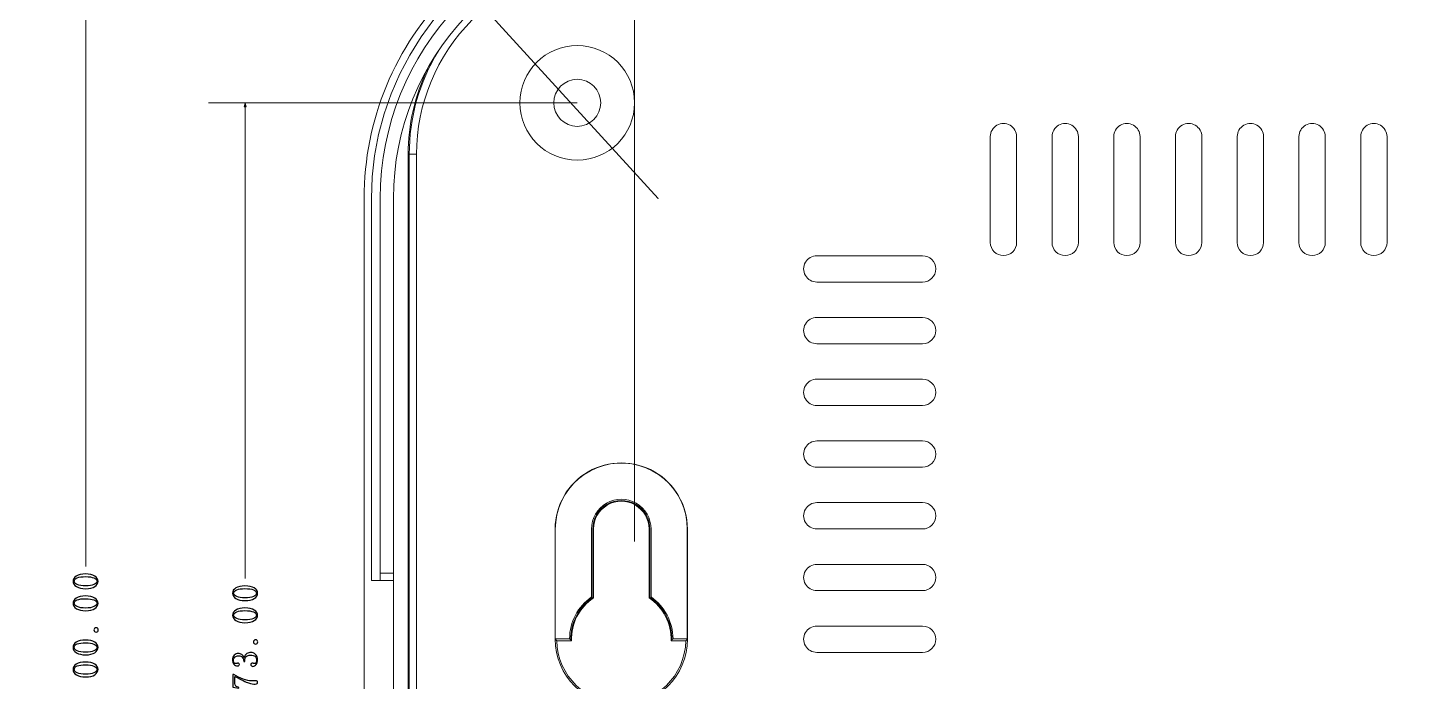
# Model space of a CAD drawing. Header units: millimetres. Extents: x -672 to 672, y -225 to 223.
# Drawn here: x -109.8 to -16, y -88.4 to -43.9 of the extents above; entities that cross this region are included whole.
import ezdxf

# ---------------------------------------------------------------- set-up
doc = ezdxf.new("R2010")
doc.units = ezdxf.units.MM
doc.header["$MEASUREMENT"] = 0
doc.layers.add('layer 1', color=7, linetype='Continuous')

msp = doc.modelspace()

# ---------------------------------------------------------------- hatches: boundary and pattern name
at = {"layer": 'layer 1', "true_color": 0xff0000}
h = msp.add_hatch(color=1, dxfattribs=at)
edge = h.paths.add_edge_path()
edge.add_spline(control_points=[(-94.8709, -49.2473), (-94.8709, -49.2473), (-94.9424, -48.9807), (-94.9424, -48.9807), (-94.9424, -48.9807), (-95.0138, -49.2473), (-95.0138, -49.2473), (-95.0138, -49.2473), (-94.8709, -49.2473), (-94.8709, -49.2473)], knot_values=[0, 0, 0, 0, 0.3333333, 0.3333333, 0.3333333, 0.6666667, 0.6666667, 0.6666667, 1, 1, 1, 1], degree=3, periodic=1)
at = {"layer": 'layer 1', "true_color": 0x000000}
h = msp.add_hatch(color=18, dxfattribs=at)
edge = h.paths.add_edge_path()
edge.add_spline(control_points=[(-66.8478, -55.4807), (-66.8478, -55.4752), (-66.8523, -55.4707), (-66.8578, -55.4707), (-66.8633, -55.4707), (-66.8678, -55.4752), (-66.8678, -55.4807), (-66.8678, -55.4863), (-66.8633, -55.4907), (-66.8578, -55.4907), (-66.8523, -55.4907), (-66.8478, -55.4863), (-66.8478, -55.4807)], knot_values=[0, 0, 0, 0, 0.25, 0.25, 0.25, 0.5, 0.5, 0.5, 0.75, 0.75, 0.75, 1, 1, 1, 1], degree=3, periodic=1)

# ---------------------------------------------------------------- linework, layer by layer
at = {"layer": 'layer 1', "lineweight": 40}
msp.add_open_spline([(123.1599, 207.75), (123.1599, 207.75), (-161.8401, 207.75), (-161.8401, 207.75), (-161.8401, 207.75), (-161.8401, -207.75), (-161.8401, -207.75), (-161.8401, -207.75), (123.1599, -207.75), (123.1599, -207.75), (123.1599, -207.75), (123.1599, 207.75), (123.1599, 207.75)], degree=3, knots=[0, 0, 0, 0, 0.25, 0.25, 0.25, 0.5, 0.5, 0.5, 0.75, 0.75, 0.75, 1, 1, 1, 1], dxfattribs=at)
at = {"layer": 'layer 1', "lineweight": 9}
for points, knots in [([(-68.4578, -48.9807), (-68.4578, -46.8268), (-70.2039, -45.0807), (-72.3578, -45.0807), (-74.5117, -45.0807), (-76.2578, -46.8268), (-76.2578, -48.9807), (-76.2578, -51.1346), (-74.5117, -52.8807), (-72.3578, -52.8807), (-70.2039, -52.8807), (-68.4578, -51.1347), (-68.4578, -48.9808), (-68.4578, 54.4064), (-68.4578, -152.3679), (-68.4578, -48.9807)], [0, 0, 0, 0, 0.25, 0.25, 0.25, 0.5, 0.5, 0.5, 0.75, 0.75, 0.75, 1, 1, 1, 1.0001, 1.0001, 1.0001, 1.0001]), ([(-68.4578, -121.9807), (-68.4578, -119.8268), (-70.2039, -118.0807), (-72.3578, -118.0807), (-74.5117, -118.0807), (-76.2578, -119.8268), (-76.2578, -121.9807), (-76.2578, -124.1346), (-74.5117, -125.8807), (-72.3578, -125.8807), (-70.2039, -125.8807), (-68.4578, -124.1347), (-68.4578, -121.9808), (-68.4578, -18.5936), (-68.4578, -225.3679), (-68.4578, -121.9807)], [0, 0, 0, 0, 0.25, 0.25, 0.25, 0.5, 0.5, 0.5, 0.75, 0.75, 0.75, 1, 1, 1, 1.0001, 1.0001, 1.0001, 1.0001]), ([(-66.8578, -35.4807), (-72.1621, -35.4807), (-77.2492, -37.5879), (-80.9999, -41.3386), (-84.7507, -45.0893), (-86.8578, -50.1764), (-86.8578, -55.4807)], [0, 0, 0, 0, 0.5, 0.5, 0.5, 1, 1, 1, 1]), ([(-66.8578, -35.9807), (-66.8578, -35.9807), (-68.3124, -36.0351), (-68.3124, -36.0351), (-68.3124, -36.0351), (-69.7607, -36.1981), (-69.7607, -36.1981), (-69.7607, -36.1981), (-71.1937, -36.4689), (-71.1937, -36.4689), (-71.1937, -36.4689), (-72.6037, -36.8466), (-72.6037, -36.8466), (-72.6037, -36.8466), (-73.9814, -37.3285), (-73.9814, -37.3285), (-73.9814, -37.3285), (-75.3199, -37.9126), (-75.3199, -37.9126), (-75.3199, -37.9126), (-76.61, -38.5946), (-76.61, -38.5946), (-76.61, -38.5946), (-77.8458, -39.3713), (-77.8458, -39.3713), (-77.8458, -39.3713), (-79.0179, -40.2368), (-79.0179, -40.2368), (-79.0179, -40.2368), (-80.1222, -41.1872), (-80.1222, -41.1872), (-80.1222, -41.1872), (-81.1513, -42.2163), (-81.1513, -42.2163), (-81.1513, -42.2163), (-82.1018, -43.3206), (-82.1018, -43.3206), (-82.1018, -43.3206), (-82.9672, -44.4928), (-82.9672, -44.4928), (-82.9672, -44.4928), (-83.7439, -45.7285), (-83.7439, -45.7285), (-83.7439, -45.7285), (-84.426, -47.0186), (-84.426, -47.0186), (-84.426, -47.0186), (-85.0101, -48.3572), (-85.0101, -48.3572), (-85.0101, -48.3572), (-85.4919, -49.7348), (-85.4919, -49.7348), (-85.4919, -49.7348), (-85.8696, -51.1449), (-85.8696, -51.1449), (-85.8696, -51.1449), (-86.1405, -52.5778), (-86.1405, -52.5778), (-86.1405, -52.5778), (-86.3034, -54.0261), (-86.3034, -54.0261), (-86.3034, -54.0261), (-86.3578, -55.4807), (-86.3578, -55.4807)], [0, 0, 0, 0, 0.047619, 0.047619, 0.047619, 0.0952381, 0.0952381, 0.0952381, 0.1428571, 0.1428571, 0.1428571, 0.1904762, 0.1904762, 0.1904762, 0.2380952, 0.2380952, 0.2380952, 0.2857143, 0.2857143, 0.2857143, 0.3333333, 0.3333333, 0.3333333, 0.3809524, 0.3809524, 0.3809524, 0.4285714, 0.4285714, 0.4285714, 0.4761905, 0.4761905, 0.4761905, 0.5238095, 0.5238095, 0.5238095, 0.5714286, 0.5714286, 0.5714286, 0.6190476, 0.6190476, 0.6190476, 0.6666667, 0.6666667, 0.6666667, 0.7142857, 0.7142857, 0.7142857, 0.7619048, 0.7619048, 0.7619048, 0.8095238, 0.8095238, 0.8095238, 0.8571429, 0.8571429, 0.8571429, 0.9047619, 0.9047619, 0.9047619, 0.952381, 0.952381, 0.952381, 1, 1, 1, 1]), ([(-70.7578, -48.9807), (-70.7578, -48.0971), (-71.4741, -47.3807), (-72.3578, -47.3807), (-73.2415, -47.3807), (-73.9578, -48.0971), (-73.9578, -48.9807), (-73.9578, -49.8644), (-73.2415, -50.5807), (-72.3578, -50.5807), (-71.4742, -50.5807), (-70.7578, -49.8644), (-70.7578, -48.9807)], [0, 0, 0, 0, 0.25, 0.25, 0.25, 0.5, 0.5, 0.5, 0.75, 0.75, 0.75, 1, 1, 1, 1]), ([(-42.4626, -51.2807), (-42.4626, -50.9609), (-42.6332, -50.6654), (-42.9102, -50.5055), (-43.1872, -50.3456), (-43.5284, -50.3456), (-43.8054, -50.5055), (-44.0824, -50.6654), (-44.253, -50.9609), (-44.253, -51.2807)], [0, 0, 0, 0, 0.3333333, 0.3333333, 0.3333333, 0.6666667, 0.6666667, 0.6666667, 1, 1, 1, 1]), ([(-38.2626, -51.2807), (-38.2626, -50.9609), (-38.4332, -50.6654), (-38.7102, -50.5055), (-38.9872, -50.3456), (-39.3284, -50.3456), (-39.6054, -50.5055), (-39.8824, -50.6654), (-40.053, -50.9609), (-40.053, -51.2807)], [0, 0, 0, 0, 0.3333333, 0.3333333, 0.3333333, 0.6666667, 0.6666667, 0.6666667, 1, 1, 1, 1]), ([(-34.0626, -51.2807), (-34.0626, -50.9609), (-34.2332, -50.6654), (-34.5102, -50.5055), (-34.7872, -50.3456), (-35.1284, -50.3456), (-35.4054, -50.5055), (-35.6824, -50.6654), (-35.853, -50.9609), (-35.853, -51.2807)], [0, 0, 0, 0, 0.3333333, 0.3333333, 0.3333333, 0.6666667, 0.6666667, 0.6666667, 1, 1, 1, 1]), ([(-29.8626, -51.2807), (-29.8626, -50.9609), (-30.0332, -50.6654), (-30.3102, -50.5055), (-30.5872, -50.3456), (-30.9284, -50.3456), (-31.2054, -50.5055), (-31.4824, -50.6654), (-31.653, -50.9609), (-31.653, -51.2807)], [0, 0, 0, 0, 0.3333333, 0.3333333, 0.3333333, 0.6666667, 0.6666667, 0.6666667, 1, 1, 1, 1]), ([(-25.6626, -51.2807), (-25.6626, -50.9609), (-25.8332, -50.6654), (-26.1102, -50.5055), (-26.3872, -50.3456), (-26.7284, -50.3456), (-27.0054, -50.5055), (-27.2824, -50.6654), (-27.453, -50.9609), (-27.453, -51.2807)], [0, 0, 0, 0, 0.3333333, 0.3333333, 0.3333333, 0.6666667, 0.6666667, 0.6666667, 1, 1, 1, 1]), ([(-21.4626, -51.2807), (-21.4626, -50.9609), (-21.6332, -50.6654), (-21.9102, -50.5055), (-22.1872, -50.3456), (-22.5284, -50.3456), (-22.8054, -50.5055), (-23.0824, -50.6654), (-23.253, -50.9609), (-23.253, -51.2807)], [0, 0, 0, 0, 0.3333333, 0.3333333, 0.3333333, 0.6666667, 0.6666667, 0.6666667, 1, 1, 1, 1]), ([(-17.2626, -51.2807), (-17.2626, -50.9609), (-17.4332, -50.6654), (-17.7102, -50.5055), (-17.9872, -50.3456), (-18.3284, -50.3456), (-18.6054, -50.5055), (-18.8824, -50.6654), (-19.053, -50.9609), (-19.053, -51.2807)], [0, 0, 0, 0, 0.3333333, 0.3333333, 0.3333333, 0.6666667, 0.6666667, 0.6666667, 1, 1, 1, 1]), ([(-69.8578, -121.9807), (-69.8578, -120.6), (-70.9771, -119.4807), (-72.3578, -119.4807), (-73.7385, -119.4807), (-74.8578, -120.6), (-74.8578, -121.9807), (-74.8578, -123.3614), (-73.7385, -124.4807), (-72.3578, -124.4807), (-70.9771, -124.4807), (-69.8578, -123.3615), (-69.8578, -121.9808), (-69.8578, -55.7072), (-69.8578, -188.2543), (-69.8578, -121.9807)], [0, 0, 0, 0, 0.25, 0.25, 0.25, 0.5, 0.5, 0.5, 0.75, 0.75, 0.75, 1, 1, 1, 1.0001, 1.0001, 1.0001, 1.0001]), ([(-66.8478, -55.4807), (-66.8478, -55.4752), (-66.8523, -55.4707), (-66.8578, -55.4707), (-66.8633, -55.4707), (-66.8678, -55.4752), (-66.8678, -55.4807), (-66.8678, -55.4863), (-66.8633, -55.4907), (-66.8578, -55.4907), (-66.8523, -55.4907), (-66.8478, -55.4863), (-66.8478, -55.4807)], [0, 0, 0, 0, 0.25, 0.25, 0.25, 0.5, 0.5, 0.5, 0.75, 0.75, 0.75, 1, 1, 1, 1]), ([(-44.253, -58.4807), (-44.253, -58.9751), (-43.8522, -59.3759), (-43.3578, -59.3759), (-42.8634, -59.3759), (-42.4626, -58.9751), (-42.4626, -58.4807)], [0, 0, 0, 0, 0.5, 0.5, 0.5, 1, 1, 1, 1]), ([(-40.053, -58.4807), (-40.053, -58.9751), (-39.6522, -59.3759), (-39.1578, -59.3759), (-38.6634, -59.3759), (-38.2626, -58.9751), (-38.2626, -58.4807)], [0, 0, 0, 0, 0.5, 0.5, 0.5, 1, 1, 1, 1]), ([(-35.853, -58.4807), (-35.853, -58.9751), (-35.4522, -59.3759), (-34.9578, -59.3759), (-34.4634, -59.3759), (-34.0626, -58.9751), (-34.0626, -58.4807)], [0, 0, 0, 0, 0.5, 0.5, 0.5, 1, 1, 1, 1]), ([(-31.653, -58.4807), (-31.653, -58.9751), (-31.2522, -59.3759), (-30.7578, -59.3759), (-30.2634, -59.3759), (-29.8626, -58.9751), (-29.8626, -58.4807)], [0, 0, 0, 0, 0.5, 0.5, 0.5, 1, 1, 1, 1]), ([(-27.453, -58.4807), (-27.453, -58.9751), (-27.0522, -59.3759), (-26.5578, -59.3759), (-26.0634, -59.3759), (-25.6626, -58.9751), (-25.6626, -58.4807)], [0, 0, 0, 0, 0.5, 0.5, 0.5, 1, 1, 1, 1]), ([(-23.253, -58.4807), (-23.253, -58.9751), (-22.8522, -59.3759), (-22.3578, -59.3759), (-21.8634, -59.3759), (-21.4626, -58.9751), (-21.4626, -58.4807)], [0, 0, 0, 0, 0.5, 0.5, 0.5, 1, 1, 1, 1]), ([(-19.053, -58.4807), (-19.053, -58.9751), (-18.6522, -59.3759), (-18.1578, -59.3759), (-17.6634, -59.3759), (-17.2626, -58.9751), (-17.2626, -58.4807)], [0, 0, 0, 0, 0.5, 0.5, 0.5, 1, 1, 1, 1]), ([(-56.0578, -59.3856), (-56.3776, -59.3856), (-56.6731, -59.5562), (-56.8331, -59.8331), (-56.993, -60.1101), (-56.993, -60.4514), (-56.8331, -60.7283), (-56.6731, -61.0053), (-56.3776, -61.1759), (-56.0578, -61.1759)], [0, 0, 0, 0, 0.3333333, 0.3333333, 0.3333333, 0.6666667, 0.6666667, 0.6666667, 1, 1, 1, 1]), ([(-48.8578, -61.1759), (-48.3634, -61.1759), (-47.9626, -60.7751), (-47.9626, -60.2807), (-47.9626, -59.7863), (-48.3634, -59.3856), (-48.8578, -59.3856)], [0, 0, 0, 0, 0.5, 0.5, 0.5, 1, 1, 1, 1]), ([(-56.0578, -63.5856), (-56.3776, -63.5856), (-56.6731, -63.7562), (-56.8331, -64.0331), (-56.993, -64.3101), (-56.993, -64.6514), (-56.8331, -64.9283), (-56.6731, -65.2053), (-56.3776, -65.3759), (-56.0578, -65.3759)], [0, 0, 0, 0, 0.3333333, 0.3333333, 0.3333333, 0.6666667, 0.6666667, 0.6666667, 1, 1, 1, 1]), ([(-48.8578, -65.3759), (-48.3634, -65.3759), (-47.9626, -64.9751), (-47.9626, -64.4807), (-47.9626, -63.9863), (-48.3634, -63.5856), (-48.8578, -63.5856)], [0, 0, 0, 0, 0.5, 0.5, 0.5, 1, 1, 1, 1]), ([(-56.0578, -67.7856), (-56.3776, -67.7856), (-56.6731, -67.9562), (-56.8331, -68.2331), (-56.993, -68.5101), (-56.993, -68.8514), (-56.8331, -69.1283), (-56.6731, -69.4053), (-56.3776, -69.5759), (-56.0578, -69.5759)], [0, 0, 0, 0, 0.3333333, 0.3333333, 0.3333333, 0.6666667, 0.6666667, 0.6666667, 1, 1, 1, 1]), ([(-48.8578, -69.5759), (-48.3634, -69.5759), (-47.9626, -69.1751), (-47.9626, -68.6807), (-47.9626, -68.1863), (-48.3634, -67.7856), (-48.8578, -67.7856)], [0, 0, 0, 0, 0.5, 0.5, 0.5, 1, 1, 1, 1]), ([(-56.0578, -71.9856), (-56.3776, -71.9856), (-56.6731, -72.1562), (-56.8331, -72.4331), (-56.993, -72.7101), (-56.993, -73.0514), (-56.8331, -73.3283), (-56.6731, -73.6053), (-56.3776, -73.7759), (-56.0578, -73.7759)], [0, 0, 0, 0, 0.3333333, 0.3333333, 0.3333333, 0.6666667, 0.6666667, 0.6666667, 1, 1, 1, 1]), ([(-48.8578, -73.7759), (-48.3634, -73.7759), (-47.9626, -73.3751), (-47.9626, -72.8807), (-47.9626, -72.3863), (-48.3634, -71.9856), (-48.8578, -71.9856)], [0, 0, 0, 0, 0.5, 0.5, 0.5, 1, 1, 1, 1]), ([(-64.8578, -77.9807), (-64.8578, -76.373), (-65.7155, -74.8875), (-67.1078, -74.0836), (-68.5001, -73.2798), (-70.2155, -73.2798), (-71.6078, -74.0836), (-73.0001, -74.8875), (-73.8578, -76.373), (-73.8578, -77.9807)], [0, 0, 0, 0, 0.3333333, 0.3333333, 0.3333333, 0.6666667, 0.6666667, 0.6666667, 1, 1, 1, 1]), ([(-64.8665, -77.9807), (-64.8665, -77.9807), (-64.8928, -77.4973), (-64.8928, -77.4973), (-64.8928, -77.4973), (-64.9713, -77.0176), (-64.9713, -77.0176), (-64.9713, -77.0176), (-65.1011, -76.5484), (-65.1011, -76.5484), (-65.1011, -76.5484), (-65.2812, -76.0959), (-65.2812, -76.0959), (-65.2812, -76.0959), (-65.5089, -75.6666), (-65.5089, -75.6666), (-65.5089, -75.6666), (-65.7818, -75.2638), (-65.7818, -75.2638), (-65.7818, -75.2638), (-66.0969, -74.8924), (-66.0969, -74.8924), (-66.0969, -74.8924), (-66.4512, -74.557), (-66.4512, -74.557), (-66.4512, -74.557), (-66.8385, -74.2629), (-66.8385, -74.2629), (-66.8385, -74.2629), (-67.2553, -74.0121), (-67.2553, -74.0121), (-67.2553, -74.0121), (-67.6967, -73.8079), (-67.6967, -73.8079), (-67.6967, -73.8079), (-68.1587, -73.6527), (-68.1587, -73.6527), (-68.1587, -73.6527), (-68.6332, -73.5486), (-68.6332, -73.5486), (-68.6332, -73.5486), (-69.1157, -73.4961), (-69.1157, -73.4961), (-69.1157, -73.4961), (-69.5999, -73.4961), (-69.5999, -73.4961), (-69.5999, -73.4961), (-70.0824, -73.5486), (-70.0824, -73.5486), (-70.0824, -73.5486), (-70.5569, -73.6527), (-70.5569, -73.6527), (-70.5569, -73.6527), (-71.0189, -73.8079), (-71.0189, -73.8079), (-71.0189, -73.8079), (-71.4603, -74.0121), (-71.4603, -74.0121), (-71.4603, -74.0121), (-71.8771, -74.2629), (-71.8771, -74.2629), (-71.8771, -74.2629), (-72.2644, -74.557), (-72.2644, -74.557), (-72.2644, -74.557), (-72.6187, -74.8924), (-72.6187, -74.8924), (-72.6187, -74.8924), (-72.9338, -75.2638), (-72.9338, -75.2638), (-72.9338, -75.2638), (-73.2067, -75.6666), (-73.2067, -75.6666), (-73.2067, -75.6666), (-73.4344, -76.0959), (-73.4344, -76.0959), (-73.4344, -76.0959), (-73.6145, -76.5484), (-73.6145, -76.5484), (-73.6145, -76.5484), (-73.7443, -77.0176), (-73.7443, -77.0176), (-73.7443, -77.0176), (-73.8228, -77.4973), (-73.8228, -77.4973), (-73.8228, -77.4973), (-73.8491, -77.9807), (-73.8491, -77.9807)], [0, 0, 0, 0, 0.0344828, 0.0344828, 0.0344828, 0.0689655, 0.0689655, 0.0689655, 0.1034483, 0.1034483, 0.1034483, 0.137931, 0.137931, 0.137931, 0.1724138, 0.1724138, 0.1724138, 0.2068966, 0.2068966, 0.2068966, 0.2413793, 0.2413793, 0.2413793, 0.2758621, 0.2758621, 0.2758621, 0.3103448, 0.3103448, 0.3103448, 0.3448276, 0.3448276, 0.3448276, 0.3793103, 0.3793103, 0.3793103, 0.4137931, 0.4137931, 0.4137931, 0.4482759, 0.4482759, 0.4482759, 0.4827586, 0.4827586, 0.4827586, 0.5172414, 0.5172414, 0.5172414, 0.5517241, 0.5517241, 0.5517241, 0.5862069, 0.5862069, 0.5862069, 0.6206897, 0.6206897, 0.6206897, 0.6551724, 0.6551724, 0.6551724, 0.6896552, 0.6896552, 0.6896552, 0.7241379, 0.7241379, 0.7241379, 0.7586207, 0.7586207, 0.7586207, 0.7931034, 0.7931034, 0.7931034, 0.8275862, 0.8275862, 0.8275862, 0.862069, 0.862069, 0.862069, 0.8965517, 0.8965517, 0.8965517, 0.9310345, 0.9310345, 0.9310345, 0.9655172, 0.9655172, 0.9655172, 1, 1, 1, 1]), ([(-67.3364, -77.9807), (-67.3364, -77.2586), (-67.7217, -76.5913), (-68.3471, -76.2302), (-68.9725, -75.8691), (-69.7431, -75.8691), (-70.3685, -76.2302), (-70.9939, -76.5913), (-71.3792, -77.2586), (-71.3792, -77.9807)], [0, 0, 0, 0, 0.3333333, 0.3333333, 0.3333333, 0.6666667, 0.6666667, 0.6666667, 1, 1, 1, 1]), ([(-67.415, -77.9807), (-67.415, -77.2867), (-67.7853, -76.6453), (-68.3864, -76.2982), (-68.9875, -75.9512), (-69.7281, -75.9512), (-70.3292, -76.2982), (-70.9303, -76.6453), (-71.3006, -77.2867), (-71.3006, -77.9807)], [0, 0, 0, 0, 0.3333333, 0.3333333, 0.3333333, 0.6666667, 0.6666667, 0.6666667, 1, 1, 1, 1]), ([(-67.4674, -77.9807), (-67.4674, -77.3054), (-67.8277, -76.6813), (-68.4126, -76.3436), (-68.9975, -76.006), (-69.7181, -76.006), (-70.303, -76.3436), (-70.8879, -76.6813), (-71.2482, -77.3054), (-71.2482, -77.9807)], [0, 0, 0, 0, 0.3333333, 0.3333333, 0.3333333, 0.6666667, 0.6666667, 0.6666667, 1, 1, 1, 1]), ([(-56.0578, -76.1856), (-56.3776, -76.1856), (-56.6731, -76.3562), (-56.8331, -76.6331), (-56.993, -76.9101), (-56.993, -77.2514), (-56.8331, -77.5283), (-56.6731, -77.8053), (-56.3776, -77.9759), (-56.0578, -77.9759)], [0, 0, 0, 0, 0.3333333, 0.3333333, 0.3333333, 0.6666667, 0.6666667, 0.6666667, 1, 1, 1, 1]), ([(-48.8578, -77.9759), (-48.3634, -77.9759), (-47.9626, -77.5751), (-47.9626, -77.0807), (-47.9626, -76.5863), (-48.3634, -76.1856), (-48.8578, -76.1856)], [0, 0, 0, 0, 0.5, 0.5, 0.5, 1, 1, 1, 1]), ([(-56.0578, -80.3856), (-56.3776, -80.3856), (-56.6731, -80.5562), (-56.8331, -80.8331), (-56.993, -81.1101), (-56.993, -81.4514), (-56.8331, -81.7283), (-56.6731, -82.0053), (-56.3776, -82.1759), (-56.0578, -82.1759)], [0, 0, 0, 0, 0.3333333, 0.3333333, 0.3333333, 0.6666667, 0.6666667, 0.6666667, 1, 1, 1, 1]), ([(-48.8578, -82.1759), (-48.3634, -82.1759), (-47.9626, -81.7751), (-47.9626, -81.2807), (-47.9626, -80.7863), (-48.3634, -80.3856), (-48.8578, -80.3856)], [0, 0, 0, 0, 0.5, 0.5, 0.5, 1, 1, 1, 1]), ([(-56.0578, -84.5856), (-56.3776, -84.5856), (-56.6731, -84.7562), (-56.8331, -85.0331), (-56.993, -85.3101), (-56.993, -85.6514), (-56.8331, -85.9283), (-56.6731, -86.2053), (-56.3776, -86.3759), (-56.0578, -86.3759)], [0, 0, 0, 0, 0.3333333, 0.3333333, 0.3333333, 0.6666667, 0.6666667, 0.6666667, 1, 1, 1, 1]), ([(-48.8578, -86.3759), (-48.3634, -86.3759), (-47.9626, -85.9751), (-47.9626, -85.4807), (-47.9626, -84.9863), (-48.3634, -84.5856), (-48.8578, -84.5856)], [0, 0, 0, 0, 0.5, 0.5, 0.5, 1, 1, 1, 1]), ([(-73.7517, -85.5856), (-73.7517, -85.5856), (-73.8225, -85.5159), (-73.8225, -85.5159), (-73.8225, -85.5159), (-73.8578, -85.4807), (-73.8578, -85.4807)], [0, 0, 0, 0, 0.5, 0.5, 0.5, 1, 1, 1, 1]), ([(-73.8578, -85.4807), (-73.8578, -87.966), (-71.8431, -89.9807), (-69.3578, -89.9807), (-66.8725, -89.9807), (-64.8578, -87.966), (-64.8578, -85.4808)], [0, 0, 0, 0, 0.5, 0.5, 0.5, 1, 1, 1, 1]), ([(-73.7517, -85.5856), (-73.6948, -87.9714), (-71.7444, -89.8759), (-69.3578, -89.8759), (-66.9712, -89.8759), (-65.0208, -87.9714), (-64.9639, -85.5856)], [0, 0, 0, 0, 0.5, 0.5, 0.5, 1, 1, 1, 1]), ([(-72.8002, -85.5331), (-72.8002, -85.5331), (-72.8528, -85.4809), (-72.8528, -85.4809), (-72.8528, -85.4809), (-72.8791, -85.4545), (-72.8791, -85.4545)], [0, 0, 0, 0, 0.5, 0.5, 0.5, 1, 1, 1, 1]), ([(-65.8365, -85.4545), (-65.8365, -85.4545), (-65.8891, -85.5071), (-65.8891, -85.5071), (-65.8891, -85.5071), (-65.9154, -85.5331), (-65.9154, -85.5331)], [0, 0, 0, 0, 0.5, 0.5, 0.5, 1, 1, 1, 1]), ([(-64.9639, -85.5856), (-64.9639, -85.5856), (-64.9285, -85.5509), (-64.9285, -85.5509), (-64.9285, -85.5509), (-64.8578, -85.4807), (-64.8578, -85.4807)], [0, 0, 0, 0, 0.5, 0.5, 0.5, 1, 1, 1, 1])]:
    msp.add_open_spline(points, degree=3, knots=knots, dxfattribs=at)
at = {"layer": 'layer 1', "color": 1, "lineweight": 0}
for points in [[(-105.7963, -80.531), (-105.7963, -80.531), (-105.7963, -35.4807), (-105.7963, -35.4807)], [(-72.3578, -48.9807), (-72.3578, -48.9807), (-97.4424, -48.9807), (-97.4424, -48.9807)], [(-94.9424, -81.3443), (-94.9424, -81.3443), (-94.9424, -48.9807), (-94.9424, -48.9807)]]:
    msp.add_open_spline(points, degree=3, dxfattribs=at)
at = {"layer": 'layer 1', "lineweight": 9}
for points in [[(-67.8578, -36.6072), (-77.8933, -37.1389), (-85.7578, -45.4312), (-85.7578, -55.4807)], [(-67.8578, -37.5085), (-77.3957, -38.0392), (-84.8578, -45.9281), (-84.8578, -55.4807)], [(-82.5418, -46.667), (-83.4082, -48.4826), (-83.8578, -50.469), (-83.8578, -52.4807)], [(-44.253, -58.4807), (-44.253, -58.4807), (-44.253, -51.2807), (-44.253, -51.2807)], [(-42.4626, -51.2807), (-42.4626, -51.2807), (-42.4626, -58.4807), (-42.4626, -58.4807)], [(-40.053, -58.4807), (-40.053, -58.4807), (-40.053, -51.2807), (-40.053, -51.2807)], [(-38.2626, -51.2807), (-38.2626, -51.2807), (-38.2626, -58.4807), (-38.2626, -58.4807)], [(-35.853, -58.4807), (-35.853, -58.4807), (-35.853, -51.2807), (-35.853, -51.2807)], [(-34.0626, -51.2807), (-34.0626, -51.2807), (-34.0626, -58.4807), (-34.0626, -58.4807)], [(-31.653, -58.4807), (-31.653, -58.4807), (-31.653, -51.2807), (-31.653, -51.2807)], [(-29.8626, -51.2807), (-29.8626, -51.2807), (-29.8626, -58.4807), (-29.8626, -58.4807)], [(-27.453, -58.4807), (-27.453, -58.4807), (-27.453, -51.2807), (-27.453, -51.2807)], [(-25.6626, -51.2807), (-25.6626, -51.2807), (-25.6626, -58.4807), (-25.6626, -58.4807)], [(-23.253, -58.4807), (-23.253, -58.4807), (-23.253, -51.2807), (-23.253, -51.2807)], [(-21.4626, -51.2807), (-21.4626, -51.2807), (-21.4626, -58.4807), (-21.4626, -58.4807)], [(-19.053, -58.4807), (-19.053, -58.4807), (-19.053, -51.2807), (-19.053, -51.2807)], [(-17.2626, -51.2807), (-17.2626, -51.2807), (-17.2626, -58.4807), (-17.2626, -58.4807)], [(-83.8578, -52.4807), (-83.8578, -52.4807), (-83.8578, -118.4807), (-83.8578, -118.4807)], [(-86.8578, -55.4807), (-86.8578, -55.4807), (-86.8578, -115.4807), (-86.8578, -115.4807)], [(-86.3578, -81.4807), (-86.3578, -81.4807), (-86.3578, -55.4807), (-86.3578, -55.4807)], [(-85.7578, -81.4807), (-85.7578, -81.4807), (-85.7578, -55.4807), (-85.7578, -55.4807)], [(-84.8578, -115.4807), (-84.8578, -115.4807), (-84.8578, -55.4807), (-84.8578, -55.4807)], [(-56.0578, -59.3856), (-56.0578, -59.3856), (-48.8578, -59.3856), (-48.8578, -59.3856)], [(-48.8578, -61.1759), (-48.8578, -61.1759), (-56.0578, -61.1759), (-56.0578, -61.1759)], [(-56.0578, -63.5856), (-56.0578, -63.5856), (-48.8578, -63.5856), (-48.8578, -63.5856)], [(-48.8578, -65.3759), (-48.8578, -65.3759), (-56.0578, -65.3759), (-56.0578, -65.3759)], [(-56.0578, -67.7856), (-56.0578, -67.7856), (-48.8578, -67.7856), (-48.8578, -67.7856)], [(-48.8578, -69.5759), (-48.8578, -69.5759), (-56.0578, -69.5759), (-56.0578, -69.5759)], [(-56.0578, -71.9856), (-56.0578, -71.9856), (-48.8578, -71.9856), (-48.8578, -71.9856)], [(-48.8578, -73.7759), (-48.8578, -73.7759), (-56.0578, -73.7759), (-56.0578, -73.7759)], [(-56.0578, -76.1856), (-56.0578, -76.1856), (-48.8578, -76.1856), (-48.8578, -76.1856)], [(-73.8578, -85.4807), (-73.8578, -85.4807), (-73.8578, -77.9807), (-73.8578, -77.9807)], [(-73.8491, -85.4545), (-73.8491, -85.4545), (-73.8491, -77.9807), (-73.8491, -77.9807)], [(-71.3792, -82.5973), (-71.3792, -82.5973), (-71.3792, -77.9807), (-71.3792, -77.9807)], [(-71.3006, -82.6385), (-71.3006, -82.6385), (-71.3006, -77.9807), (-71.3006, -77.9807)], [(-71.2482, -82.6663), (-71.2482, -82.6663), (-71.2482, -77.9807), (-71.2482, -77.9807)], [(-67.4674, -77.9807), (-67.4674, -77.9807), (-67.4674, -82.6663), (-67.4674, -82.6663)], [(-67.415, -77.9807), (-67.415, -77.9807), (-67.415, -82.6385), (-67.415, -82.6385)], [(-67.3364, -77.9807), (-67.3364, -77.9807), (-67.3364, -82.5973), (-67.3364, -82.5973)], [(-64.8665, -77.9807), (-64.8665, -77.9807), (-64.8665, -85.4545), (-64.8665, -85.4545)], [(-64.8578, -77.9807), (-64.8578, -77.9807), (-64.8578, -85.4807), (-64.8578, -85.4807)], [(-48.8578, -77.9759), (-48.8578, -77.9759), (-56.0578, -77.9759), (-56.0578, -77.9759)], [(-56.0578, -80.3856), (-56.0578, -80.3856), (-48.8578, -80.3856), (-48.8578, -80.3856)], [(-86.3578, -81.4807), (-86.3578, -81.4807), (-84.8578, -81.4807), (-84.8578, -81.4807)], [(-48.8578, -82.1759), (-48.8578, -82.1759), (-56.0578, -82.1759), (-56.0578, -82.1759)], [(-71.3792, -82.5973), (-72.3118, -83.2511), (-72.8706, -84.3156), (-72.8791, -85.4545)], [(-71.3006, -82.6385), (-72.2545, -83.2906), (-72.8178, -84.3777), (-72.8002, -85.5331)], [(-71.2482, -82.6663), (-72.2166, -83.3168), (-72.7826, -84.4195), (-72.7465, -85.5856)], [(-71.3006, -82.6385), (-71.3006, -82.6385), (-71.2482, -82.6663), (-71.2482, -82.6663)], [(-67.415, -82.6385), (-67.415, -82.6385), (-67.4674, -82.6663), (-67.4674, -82.6663)], [(-65.9691, -85.5856), (-65.933, -84.4195), (-66.499, -83.3168), (-67.4674, -82.6663)], [(-65.9154, -85.5331), (-65.8978, -84.3778), (-66.461, -83.2906), (-67.415, -82.6385)], [(-65.8365, -85.4545), (-65.845, -84.3156), (-66.4038, -83.2511), (-67.3364, -82.5973)], [(-56.0578, -84.5856), (-56.0578, -84.5856), (-48.8578, -84.5856), (-48.8578, -84.5856)], [(-73.8491, -85.4545), (-73.8491, -85.4545), (-73.8578, -85.4807), (-73.8578, -85.4807)], [(-73.8491, -85.4545), (-73.8491, -85.4545), (-72.8791, -85.4545), (-72.8791, -85.4545)], [(-73.7517, -85.5856), (-73.7517, -85.5856), (-72.7465, -85.5856), (-72.7465, -85.5856)], [(-72.7465, -85.5856), (-72.7465, -85.5856), (-72.8002, -85.5331), (-72.8002, -85.5331)], [(-65.9154, -85.5331), (-65.9154, -85.5331), (-65.9691, -85.5856), (-65.9691, -85.5856)], [(-65.9691, -85.5856), (-65.9691, -85.5856), (-64.9639, -85.5856), (-64.9639, -85.5856)], [(-65.8365, -85.4545), (-65.8365, -85.4545), (-64.8665, -85.4545), (-64.8665, -85.4545)], [(-64.8665, -85.4545), (-64.8665, -85.4545), (-64.8578, -85.4807), (-64.8578, -85.4807)], [(-48.8578, -86.3759), (-48.8578, -86.3759), (-56.0578, -86.3759), (-56.0578, -86.3759)]]:
    msp.add_open_spline(points, degree=3, dxfattribs=at)
at = {"layer": 'layer 1', "color": 9, "lineweight": 9}
msp.add_open_spline([(-70.3578, -39.5509), (-73.787, -39.5509), (-77.0758, -40.9131), (-79.5006, -43.338), (-81.9254, -45.7628), (-83.2877, -49.0515), (-83.2877, -52.4807)], degree=3, knots=[0, 0, 0, 0, 0.5, 0.5, 0.5, 1, 1, 1, 1], dxfattribs=at)
at = {"layer": 'layer 1', "color": 3, "lineweight": 0}
msp.add_open_spline([(-66.8578, -55.4807), (-66.8578, -55.4807), (-80.3376, -40.7059), (-80.3376, -40.7059)], degree=3, dxfattribs=at)
at = {"layer": 'layer 1', "color": 9, "lineweight": 9}
for points in [[(-81.8013, -45.4524), (-83.0999, -47.5667), (-83.7873, -49.9995), (-83.7873, -52.4807)], [(-83.8578, -52.4807), (-83.8578, -52.4807), (-83.2877, -52.4807), (-83.2877, -52.4807)], [(-83.7873, -118.4807), (-83.7873, -118.4807), (-83.7873, -52.4807), (-83.7873, -52.4807)], [(-83.2877, -118.4807), (-83.2877, -118.4807), (-83.2877, -52.4807), (-83.2877, -52.4807)], [(-73.8578, -77.9807), (-73.8578, -77.9807), (-73.8491, -77.9807), (-73.8491, -77.9807)], [(-71.3006, -77.9807), (-71.3006, -77.9807), (-71.2482, -77.9807), (-71.2482, -77.9807)], [(-67.415, -77.9807), (-67.415, -77.9807), (-67.4674, -77.9807), (-67.4674, -77.9807)], [(-64.8578, -77.9807), (-64.8578, -77.9807), (-64.8665, -77.9807), (-64.8665, -77.9807)], [(-85.7578, -80.9807), (-85.7578, -80.9807), (-84.8578, -80.9807), (-84.8578, -80.9807)]]:
    msp.add_open_spline(points, degree=3, dxfattribs=at)
at = {"layer": 'layer 1', "color": 1, "lineweight": 0}
msp.add_open_spline([(-94.8709, -49.2473), (-94.8709, -49.2473), (-94.9424, -48.9807), (-94.9424, -48.9807), (-94.9424, -48.9807), (-95.0138, -49.2473), (-95.0138, -49.2473), (-95.0138, -49.2473), (-94.8709, -49.2473), (-94.8709, -49.2473)], degree=3, knots=[0, 0, 0, 0, 0.3333333, 0.3333333, 0.3333333, 0.6666667, 0.6666667, 0.6666667, 1, 1, 1, 1], dxfattribs=at)
at = {"layer": 'layer 1', "color": 3}
for points, knots in [([(-105.1812, -81.179), (-105.0282, -81.2736), (-104.9516, -81.3924), (-104.9516, -81.5353), (-104.9516, -81.6786), (-105.0266, -81.799), (-105.1762, -81.8969), (-105.3262, -81.9944), (-105.5378, -82.0432), (-105.8112, -82.0432), (-106.0649, -82.0432), (-106.2699, -81.9961), (-106.4262, -81.9015), (-106.5824, -81.8074), (-106.6607, -81.6853), (-106.6607, -81.5353), (-106.6607, -81.3924), (-106.5857, -81.2736), (-106.4362, -81.179), (-106.2862, -81.0844), (-106.0778, -81.0374), (-105.8112, -81.0374), (-105.5441, -81.0374), (-105.3341, -81.0844), (-105.1812, -81.179)], [0, 0, 0, 0, 0.125, 0.125, 0.125, 0.25, 0.25, 0.25, 0.375, 0.375, 0.375, 0.5, 0.5, 0.5, 0.625, 0.625, 0.625, 0.75, 0.75, 0.75, 0.875, 0.875, 0.875, 1, 1, 1, 1]), ([(-106.3724, -81.3011), (-106.5124, -81.3532), (-106.5824, -81.4311), (-106.5824, -81.5353), (-106.5824, -81.6265), (-106.5124, -81.7032), (-106.3724, -81.7649), (-106.2328, -81.8269), (-106.0453, -81.8578), (-105.8112, -81.8578), (-105.5637, -81.8578), (-105.3716, -81.8269), (-105.2349, -81.7649), (-105.0982, -81.7032), (-105.0299, -81.6265), (-105.0299, -81.5353), (-105.0299, -81.4378), (-105.0982, -81.3611), (-105.2349, -81.3061), (-105.3716, -81.2507), (-105.5637, -81.2228), (-105.8112, -81.2228), (-106.0453, -81.2228), (-106.2328, -81.249), (-106.3724, -81.3011)], [0, 0, 0, 0, 0.125, 0.125, 0.125, 0.25, 0.25, 0.25, 0.375, 0.375, 0.375, 0.5, 0.5, 0.5, 0.625, 0.625, 0.625, 0.75, 0.75, 0.75, 0.875, 0.875, 0.875, 1, 1, 1, 1]), ([(-94.3321, -81.9923), (-94.1791, -82.0869), (-94.1025, -82.2057), (-94.1025, -82.3486), (-94.1025, -82.4919), (-94.1775, -82.6123), (-94.3271, -82.7102), (-94.4771, -82.8077), (-94.6887, -82.8565), (-94.9621, -82.8565), (-95.2158, -82.8565), (-95.4208, -82.8094), (-95.5771, -82.7148), (-95.7333, -82.6207), (-95.8116, -82.4986), (-95.8116, -82.3486), (-95.8116, -82.2057), (-95.7366, -82.0869), (-95.5871, -81.9923), (-95.4371, -81.8977), (-95.2287, -81.8507), (-94.9621, -81.8507), (-94.695, -81.8507), (-94.485, -81.8977), (-94.3321, -81.9923)], [0, 0, 0, 0, 0.125, 0.125, 0.125, 0.25, 0.25, 0.25, 0.375, 0.375, 0.375, 0.5, 0.5, 0.5, 0.625, 0.625, 0.625, 0.75, 0.75, 0.75, 0.875, 0.875, 0.875, 1, 1, 1, 1]), ([(-95.5233, -82.1144), (-95.6633, -82.1665), (-95.7333, -82.2444), (-95.7333, -82.3486), (-95.7333, -82.4398), (-95.6633, -82.5165), (-95.5233, -82.5782), (-95.3837, -82.6402), (-95.1962, -82.6711), (-94.9621, -82.6711), (-94.7146, -82.6711), (-94.5225, -82.6402), (-94.3858, -82.5782), (-94.2491, -82.5165), (-94.1808, -82.4398), (-94.1808, -82.3486), (-94.1808, -82.2511), (-94.2491, -82.1744), (-94.3858, -82.1194), (-94.5225, -82.064), (-94.7146, -82.0361), (-94.9621, -82.0361), (-95.1962, -82.0361), (-95.3837, -82.0623), (-95.5233, -82.1144)], [0, 0, 0, 0, 0.125, 0.125, 0.125, 0.25, 0.25, 0.25, 0.375, 0.375, 0.375, 0.5, 0.5, 0.5, 0.625, 0.625, 0.625, 0.75, 0.75, 0.75, 0.875, 0.875, 0.875, 1, 1, 1, 1]), ([(-105.1812, -82.679), (-105.0282, -82.7736), (-104.9516, -82.8924), (-104.9516, -83.0353), (-104.9516, -83.1786), (-105.0266, -83.299), (-105.1762, -83.3969), (-105.3262, -83.4944), (-105.5378, -83.5432), (-105.8112, -83.5432), (-106.0649, -83.5432), (-106.2699, -83.4961), (-106.4262, -83.4015), (-106.5824, -83.3074), (-106.6607, -83.1853), (-106.6607, -83.0353), (-106.6607, -82.8924), (-106.5857, -82.7736), (-106.4362, -82.679), (-106.2862, -82.5844), (-106.0778, -82.5374), (-105.8112, -82.5374), (-105.5441, -82.5374), (-105.3341, -82.5844), (-105.1812, -82.679)], [0, 0, 0, 0, 0.125, 0.125, 0.125, 0.25, 0.25, 0.25, 0.375, 0.375, 0.375, 0.5, 0.5, 0.5, 0.625, 0.625, 0.625, 0.75, 0.75, 0.75, 0.875, 0.875, 0.875, 1, 1, 1, 1]), ([(-106.3724, -82.8011), (-106.5124, -82.8532), (-106.5824, -82.9311), (-106.5824, -83.0353), (-106.5824, -83.1265), (-106.5124, -83.2032), (-106.3724, -83.2649), (-106.2328, -83.3269), (-106.0453, -83.3578), (-105.8112, -83.3578), (-105.5637, -83.3578), (-105.3716, -83.3269), (-105.2349, -83.2649), (-105.0982, -83.2032), (-105.0299, -83.1265), (-105.0299, -83.0353), (-105.0299, -82.9378), (-105.0982, -82.8611), (-105.2349, -82.8061), (-105.3716, -82.7507), (-105.5637, -82.7228), (-105.8112, -82.7228), (-106.0453, -82.7228), (-106.2328, -82.749), (-106.3724, -82.8011)], [0, 0, 0, 0, 0.125, 0.125, 0.125, 0.25, 0.25, 0.25, 0.375, 0.375, 0.375, 0.5, 0.5, 0.5, 0.625, 0.625, 0.625, 0.75, 0.75, 0.75, 0.875, 0.875, 0.875, 1, 1, 1, 1]), ([(-94.3321, -83.4923), (-94.1791, -83.5869), (-94.1025, -83.7057), (-94.1025, -83.8486), (-94.1025, -83.9919), (-94.1775, -84.1123), (-94.3271, -84.2102), (-94.4771, -84.3077), (-94.6887, -84.3565), (-94.9621, -84.3565), (-95.2158, -84.3565), (-95.4208, -84.3094), (-95.5771, -84.2148), (-95.7333, -84.1207), (-95.8116, -83.9986), (-95.8116, -83.8486), (-95.8116, -83.7057), (-95.7366, -83.5869), (-95.5871, -83.4923), (-95.4371, -83.3977), (-95.2287, -83.3507), (-94.9621, -83.3507), (-94.695, -83.3507), (-94.485, -83.3977), (-94.3321, -83.4923)], [0, 0, 0, 0, 0.125, 0.125, 0.125, 0.25, 0.25, 0.25, 0.375, 0.375, 0.375, 0.5, 0.5, 0.5, 0.625, 0.625, 0.625, 0.75, 0.75, 0.75, 0.875, 0.875, 0.875, 1, 1, 1, 1]), ([(-95.5233, -83.6144), (-95.6633, -83.6665), (-95.7333, -83.7444), (-95.7333, -83.8486), (-95.7333, -83.9398), (-95.6633, -84.0165), (-95.5233, -84.0782), (-95.3837, -84.1402), (-95.1962, -84.1711), (-94.9621, -84.1711), (-94.7146, -84.1711), (-94.5225, -84.1402), (-94.3858, -84.0782), (-94.2491, -84.0165), (-94.1808, -83.9398), (-94.1808, -83.8486), (-94.1808, -83.7511), (-94.2491, -83.6744), (-94.3858, -83.6194), (-94.5225, -83.564), (-94.7146, -83.5361), (-94.9621, -83.5361), (-95.1962, -83.5361), (-95.3837, -83.5623), (-95.5233, -83.6144)], [0, 0, 0, 0, 0.125, 0.125, 0.125, 0.25, 0.25, 0.25, 0.375, 0.375, 0.375, 0.5, 0.5, 0.5, 0.625, 0.625, 0.625, 0.75, 0.75, 0.75, 0.875, 0.875, 0.875, 1, 1, 1, 1]), ([(-104.9812, -84.7453), (-104.9549, -84.7749), (-104.942, -84.809), (-104.942, -84.8478), (-104.942, -84.8869), (-104.9549, -84.9211), (-104.9812, -84.9507), (-105.007, -84.9799), (-105.0428, -84.9944), (-105.0882, -84.9944), (-105.1341, -84.9944), (-105.1699, -84.9799), (-105.1957, -84.9507), (-105.222, -84.9211), (-105.2349, -84.8869), (-105.2349, -84.8478), (-105.2349, -84.809), (-105.2203, -84.7749), (-105.1912, -84.7453), (-105.1616, -84.7161), (-105.1274, -84.7015), (-105.0882, -84.7015), (-105.0428, -84.7015), (-105.007, -84.7161), (-104.9812, -84.7453)], [0, 0, 0, 0, 0.125, 0.125, 0.125, 0.25, 0.25, 0.25, 0.375, 0.375, 0.375, 0.5, 0.5, 0.5, 0.625, 0.625, 0.625, 0.75, 0.75, 0.75, 0.875, 0.875, 0.875, 1, 1, 1, 1]), ([(-105.1812, -85.679), (-105.0282, -85.7736), (-104.9516, -85.8924), (-104.9516, -86.0353), (-104.9516, -86.1786), (-105.0266, -86.299), (-105.1762, -86.3969), (-105.3262, -86.4944), (-105.5378, -86.5432), (-105.8112, -86.5432), (-106.0649, -86.5432), (-106.2699, -86.4961), (-106.4262, -86.4015), (-106.5824, -86.3074), (-106.6607, -86.1853), (-106.6607, -86.0353), (-106.6607, -85.8924), (-106.5857, -85.7736), (-106.4362, -85.679), (-106.2862, -85.5844), (-106.0778, -85.5374), (-105.8112, -85.5374), (-105.5441, -85.5374), (-105.3341, -85.5844), (-105.1812, -85.679)], [0, 0, 0, 0, 0.125, 0.125, 0.125, 0.25, 0.25, 0.25, 0.375, 0.375, 0.375, 0.5, 0.5, 0.5, 0.625, 0.625, 0.625, 0.75, 0.75, 0.75, 0.875, 0.875, 0.875, 1, 1, 1, 1]), ([(-106.3724, -85.8011), (-106.5124, -85.8532), (-106.5824, -85.9311), (-106.5824, -86.0353), (-106.5824, -86.1265), (-106.5124, -86.2032), (-106.3724, -86.2649), (-106.2328, -86.3269), (-106.0453, -86.3578), (-105.8112, -86.3578), (-105.5637, -86.3578), (-105.3716, -86.3269), (-105.2349, -86.2649), (-105.0982, -86.2032), (-105.0299, -86.1265), (-105.0299, -86.0353), (-105.0299, -85.9378), (-105.0982, -85.8611), (-105.2349, -85.8061), (-105.3716, -85.7507), (-105.5637, -85.7228), (-105.8112, -85.7228), (-106.0453, -85.7228), (-106.2328, -85.749), (-106.3724, -85.8011)], [0, 0, 0, 0, 0.125, 0.125, 0.125, 0.25, 0.25, 0.25, 0.375, 0.375, 0.375, 0.5, 0.5, 0.5, 0.625, 0.625, 0.625, 0.75, 0.75, 0.75, 0.875, 0.875, 0.875, 1, 1, 1, 1]), ([(-94.1321, -85.5586), (-94.1058, -85.5882), (-94.0929, -85.6223), (-94.0929, -85.6611), (-94.0929, -85.7002), (-94.1058, -85.7344), (-94.1321, -85.764), (-94.1579, -85.7932), (-94.1937, -85.8077), (-94.2391, -85.8077), (-94.285, -85.8077), (-94.3208, -85.7932), (-94.3466, -85.764), (-94.3729, -85.7344), (-94.3858, -85.7002), (-94.3858, -85.6611), (-94.3858, -85.6223), (-94.3712, -85.5882), (-94.3421, -85.5586), (-94.3125, -85.5294), (-94.2783, -85.5148), (-94.2391, -85.5148), (-94.1937, -85.5148), (-94.1579, -85.5294), (-94.1321, -85.5586)], [0, 0, 0, 0, 0.125, 0.125, 0.125, 0.25, 0.25, 0.25, 0.375, 0.375, 0.375, 0.5, 0.5, 0.5, 0.625, 0.625, 0.625, 0.75, 0.75, 0.75, 0.875, 0.875, 0.875, 1, 1, 1, 1]), ([(-105.1812, -87.179), (-105.0282, -87.2736), (-104.9516, -87.3924), (-104.9516, -87.5353), (-104.9516, -87.6786), (-105.0266, -87.799), (-105.1762, -87.8969), (-105.3262, -87.9944), (-105.5378, -88.0432), (-105.8112, -88.0432), (-106.0649, -88.0432), (-106.2699, -87.9961), (-106.4262, -87.9015), (-106.5824, -87.8074), (-106.6607, -87.6853), (-106.6607, -87.5353), (-106.6607, -87.3924), (-106.5857, -87.2736), (-106.4362, -87.179), (-106.2862, -87.0844), (-106.0778, -87.0374), (-105.8112, -87.0374), (-105.5441, -87.0374), (-105.3341, -87.0844), (-105.1812, -87.179)], [0, 0, 0, 0, 0.125, 0.125, 0.125, 0.25, 0.25, 0.25, 0.375, 0.375, 0.375, 0.5, 0.5, 0.5, 0.625, 0.625, 0.625, 0.75, 0.75, 0.75, 0.875, 0.875, 0.875, 1, 1, 1, 1]), ([(-94.8254, -86.4582), (-94.7408, -86.4061), (-94.6558, -86.3798), (-94.5712, -86.3798), (-94.4475, -86.3798), (-94.3387, -86.4257), (-94.2441, -86.5169), (-94.15, -86.6077), (-94.1025, -86.7348), (-94.1025, -86.8977), (-94.1025, -87.0148), (-94.135, -87.1157), (-94.2004, -87.2002), (-94.2654, -87.2848), (-94.3404, -87.3273), (-94.425, -87.3273), (-94.4637, -87.3273), (-94.4983, -87.3144), (-94.5275, -87.2882), (-94.5566, -87.2623), (-94.5712, -87.2361), (-94.5712, -87.2102), (-94.5712, -87.1711), (-94.5566, -87.1432), (-94.5275, -87.1269), (-94.4983, -87.1107), (-94.4737, -87.1027), (-94.4541, -87.1027), (-94.4216, -87.1027), (-94.3941, -87.109), (-94.3712, -87.1223), (-94.3483, -87.1352), (-94.3271, -87.1419), (-94.3079, -87.1419), (-94.2687, -87.1419), (-94.2362, -87.1173), (-94.21, -87.0686), (-94.1841, -87.0198), (-94.1708, -86.9661), (-94.1708, -86.9073), (-94.1708, -86.7902), (-94.205, -86.7023), (-94.2733, -86.6436), (-94.3421, -86.5852), (-94.4475, -86.5557), (-94.5908, -86.5557), (-94.7079, -86.5557), (-94.8025, -86.5869), (-94.8741, -86.6486), (-94.9458, -86.7102), (-94.9816, -86.8261), (-94.9816, -86.9952), (-94.9816, -86.9952), (-95.05, -86.9952), (-95.05, -86.9952), (-95.05, -86.8648), (-95.0808, -86.769), (-95.1425, -86.7073), (-95.2046, -86.6452), (-95.2908, -86.6144), (-95.4016, -86.6144), (-95.4925, -86.6144), (-95.5725, -86.639), (-95.6408, -86.6877), (-95.7091, -86.7365), (-95.7433, -86.8127), (-95.7433, -86.9169), (-95.7433, -86.9627), (-95.7316, -87.0115), (-95.7091, -87.0636), (-95.6862, -87.1157), (-95.6487, -87.1419), (-95.5966, -87.1419), (-95.5446, -87.1419), (-95.5121, -87.1352), (-95.4991, -87.1223), (-95.4862, -87.109), (-95.47, -87.1027), (-95.4504, -87.1027), (-95.4179, -87.1027), (-95.3916, -87.109), (-95.3721, -87.1223), (-95.3525, -87.1352), (-95.3429, -87.1582), (-95.3429, -87.1907), (-95.3429, -87.2165), (-95.3525, -87.2411), (-95.3721, -87.264), (-95.3916, -87.2865), (-95.4275, -87.2982), (-95.4796, -87.2982), (-95.5771, -87.2982), (-95.6571, -87.2557), (-95.7187, -87.1711), (-95.7808, -87.0865), (-95.8116, -86.9886), (-95.8116, -86.8782), (-95.8116, -86.7477), (-95.7708, -86.6436), (-95.6896, -86.5657), (-95.6083, -86.4873), (-95.5221, -86.4482), (-95.4308, -86.4482), (-95.3329, -86.4482), (-95.25, -86.4727), (-95.1816, -86.5215), (-95.1133, -86.5702), (-95.0629, -86.6469), (-95.0304, -86.7511), (-94.9783, -86.6077), (-94.91, -86.5102), (-94.8254, -86.4582)], [0, 0, 0, 0, 0.027027, 0.027027, 0.027027, 0.0540541, 0.0540541, 0.0540541, 0.0810811, 0.0810811, 0.0810811, 0.1081081, 0.1081081, 0.1081081, 0.1351351, 0.1351351, 0.1351351, 0.1621622, 0.1621622, 0.1621622, 0.1891892, 0.1891892, 0.1891892, 0.2162162, 0.2162162, 0.2162162, 0.2432432, 0.2432432, 0.2432432, 0.2702703, 0.2702703, 0.2702703, 0.2972973, 0.2972973, 0.2972973, 0.3243243, 0.3243243, 0.3243243, 0.3513514, 0.3513514, 0.3513514, 0.3783784, 0.3783784, 0.3783784, 0.4054054, 0.4054054, 0.4054054, 0.4324324, 0.4324324, 0.4324324, 0.4594595, 0.4594595, 0.4594595, 0.4864865, 0.4864865, 0.4864865, 0.5135135, 0.5135135, 0.5135135, 0.5405405, 0.5405405, 0.5405405, 0.5675676, 0.5675676, 0.5675676, 0.5945946, 0.5945946, 0.5945946, 0.6216216, 0.6216216, 0.6216216, 0.6486486, 0.6486486, 0.6486486, 0.6756757, 0.6756757, 0.6756757, 0.7027027, 0.7027027, 0.7027027, 0.7297297, 0.7297297, 0.7297297, 0.7567568, 0.7567568, 0.7567568, 0.7837838, 0.7837838, 0.7837838, 0.8108108, 0.8108108, 0.8108108, 0.8378378, 0.8378378, 0.8378378, 0.8648649, 0.8648649, 0.8648649, 0.8918919, 0.8918919, 0.8918919, 0.9189189, 0.9189189, 0.9189189, 0.9459459, 0.9459459, 0.9459459, 0.972973, 0.972973, 0.972973, 1, 1, 1, 1]), ([(-106.3724, -87.3011), (-106.5124, -87.3532), (-106.5824, -87.4311), (-106.5824, -87.5353), (-106.5824, -87.6265), (-106.5124, -87.7032), (-106.3724, -87.7649), (-106.2328, -87.8269), (-106.0453, -87.8578), (-105.8112, -87.8578), (-105.5637, -87.8578), (-105.3716, -87.8269), (-105.2349, -87.7649), (-105.0982, -87.7032), (-105.0299, -87.6265), (-105.0299, -87.5353), (-105.0299, -87.4378), (-105.0982, -87.3611), (-105.2349, -87.3061), (-105.3716, -87.2507), (-105.5637, -87.2228), (-105.8112, -87.2228), (-106.0453, -87.2228), (-106.2328, -87.249), (-106.3724, -87.3011)], [0, 0, 0, 0, 0.125, 0.125, 0.125, 0.25, 0.25, 0.25, 0.375, 0.375, 0.375, 0.5, 0.5, 0.5, 0.625, 0.625, 0.625, 0.75, 0.75, 0.75, 0.875, 0.875, 0.875, 1, 1, 1, 1]), ([(-95.7921, -87.8702), (-95.7921, -87.8702), (-95.7237, -87.8702), (-95.7237, -87.8702), (-95.5025, -88.0069), (-95.2858, -88.1161), (-95.0741, -88.1973), (-94.8629, -88.2786), (-94.6787, -88.3194), (-94.5225, -88.3194), (-94.4966, -88.3194), (-94.4591, -88.3177), (-94.4104, -88.3144), (-94.3612, -88.3115), (-94.3046, -88.3098), (-94.2391, -88.3098), (-94.1871, -88.3098), (-94.1512, -88.3177), (-94.1321, -88.334), (-94.1125, -88.3502), (-94.1025, -88.3782), (-94.1025, -88.4169), (-94.1025, -88.4498), (-94.1141, -88.4773), (-94.1366, -88.5002), (-94.1596, -88.5227), (-94.2004, -88.5344), (-94.2587, -88.5344), (-94.3825, -88.5344), (-94.5354, -88.5065), (-94.7179, -88.4515), (-94.9, -88.3961), (-95.2096, -88.2477), (-95.6454, -88.0069), (-95.6454, -88.0069), (-95.6454, -88.4952), (-95.6454, -88.4952), (-95.6454, -88.5669), (-95.6229, -88.624), (-95.5771, -88.6661), (-95.5316, -88.7086), (-95.4633, -88.7394), (-95.3721, -88.759), (-95.3721, -88.759), (-95.3821, -88.8173), (-95.3821, -88.8173), (-95.3821, -88.8173), (-95.7921, -88.749), (-95.7921, -88.749), (-95.7921, -88.749), (-95.7921, -87.8702), (-95.7921, -87.8702)], [0, 0, 0, 0, 0.0588235, 0.0588235, 0.0588235, 0.1176471, 0.1176471, 0.1176471, 0.1764706, 0.1764706, 0.1764706, 0.2352941, 0.2352941, 0.2352941, 0.2941176, 0.2941176, 0.2941176, 0.3529412, 0.3529412, 0.3529412, 0.4117647, 0.4117647, 0.4117647, 0.4705882, 0.4705882, 0.4705882, 0.5294118, 0.5294118, 0.5294118, 0.5882353, 0.5882353, 0.5882353, 0.6470588, 0.6470588, 0.6470588, 0.7058824, 0.7058824, 0.7058824, 0.7647059, 0.7647059, 0.7647059, 0.8235294, 0.8235294, 0.8235294, 0.8823529, 0.8823529, 0.8823529, 0.9411765, 0.9411765, 0.9411765, 1, 1, 1, 1])]:
    msp.add_open_spline(points, degree=3, knots=knots, dxfattribs=at)

doc.saveas('drawing.dxf')
